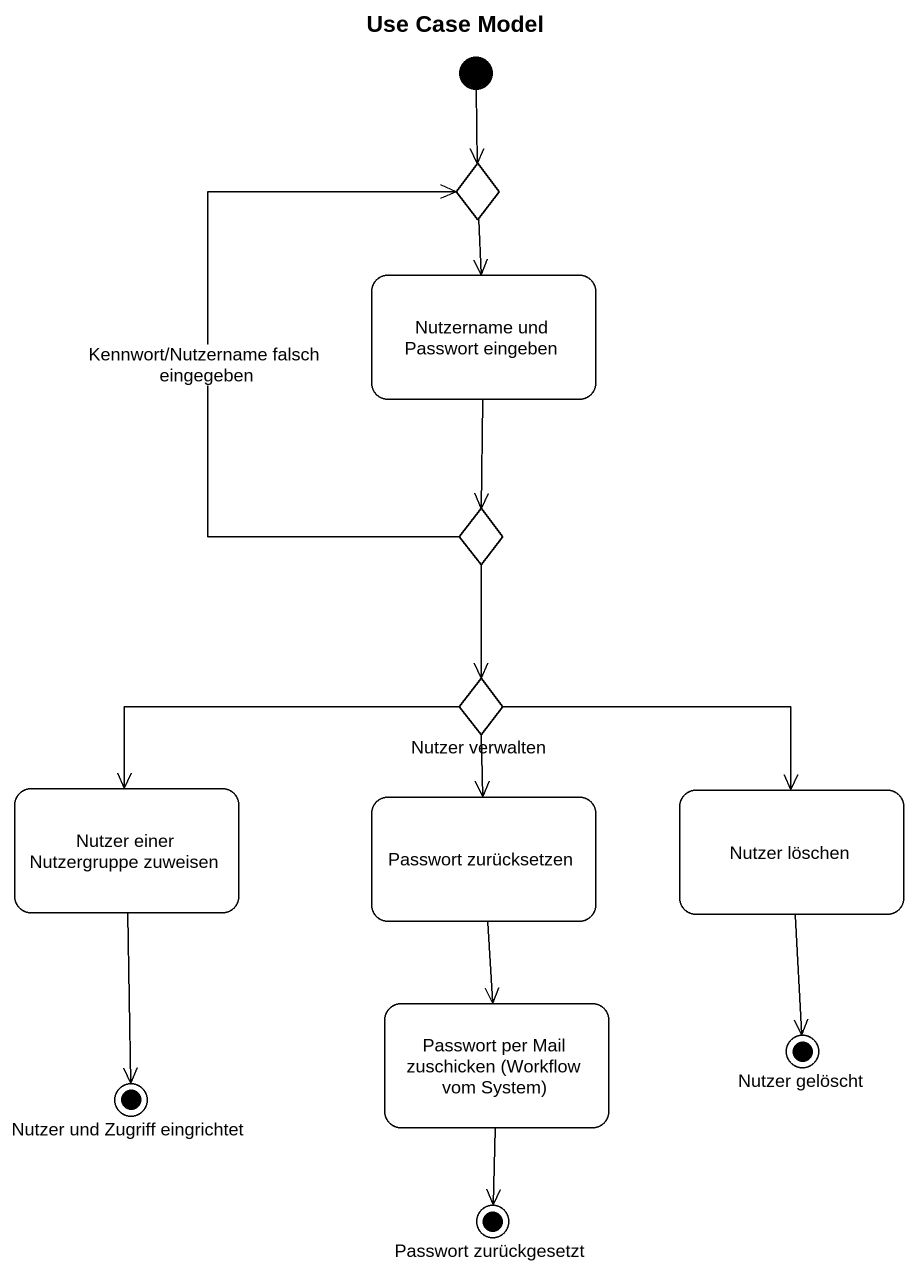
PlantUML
@startuml
title Use Case Model
hide empty description
state choice1 <<choice>>
state "Nutzername und Passwort eingeben" as Nutzername_und_Passwort
state choice2 <<choice>>
state "Nutzer verwalten" as Nutzer_verwalten <<choice>>
state "Nutzer einer Nutzergruppe zuweisen" as Nutzer_einer_Nutzergruppe
state "Passwort zurücksetzen" as Passwort_zurücksetzen
state "Nutzer löschen" as Nutzer_löschen
state "Passwort per Mail zuschicken (Workflow vom System)" as Passwort_per_Mail
state "Nutzer gelöscht" as Nutzer_gelöscht <<end>>
state "Nutzer und Zugriff eingrichtet" as Nutzer_und_Zugriff <<end>>
state "Passwort zurückgesetzt" as Passwort_zurückgesetzt <<end>>
[*] --> choice1
choice1 --> Nutzername_und_Passwort
Nutzername_und_Passwort --> choice2
choice2 -up-> choice1 : Kennwort/Nutzername falsch eingegeben
choice2 --> Nutzer_verwalten
Nutzer_verwalten -left-> Nutzer_einer_Nutzergruppe
Nutzer_verwalten --> Passwort_zurücksetzen
Nutzer_verwalten -right-> Nutzer_löschen
Nutzer_einer_Nutzergruppe --> Nutzer_und_Zugriff
Passwort_zurücksetzen --> Passwort_per_Mail
Nutzer_löschen --> Nutzer_gelöscht
Passwort_per_Mail --> Passwort_zurückgesetzt
@enduml
